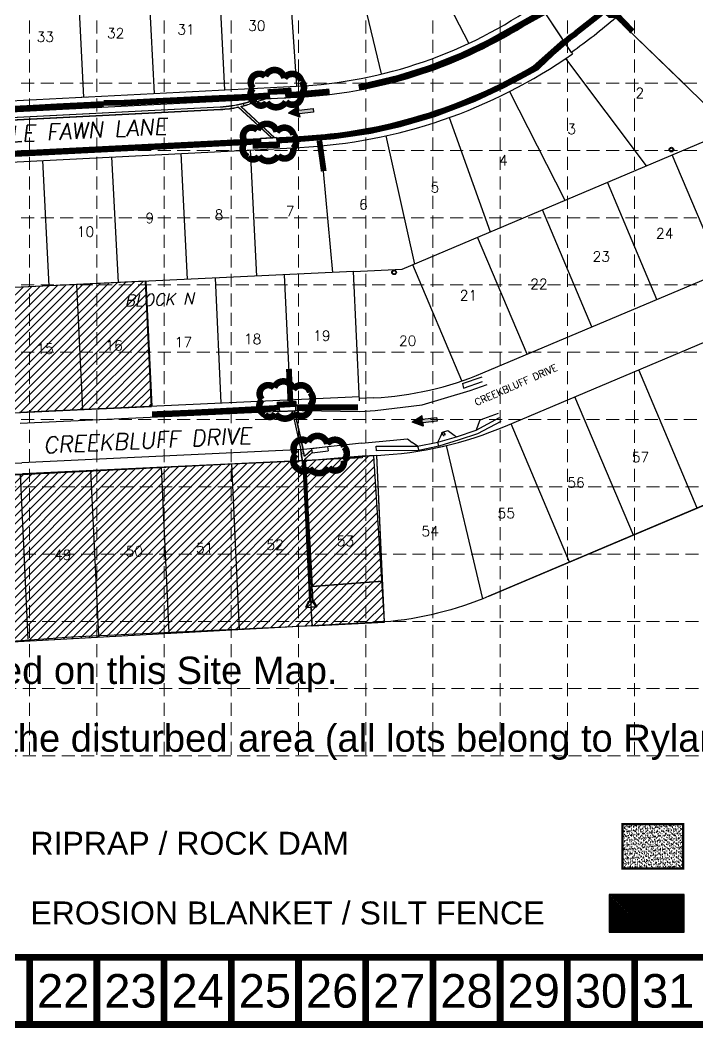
# Model space of a CAD drawing. Header units: inches. Extents: x 3477 to 7207, y 2621 to 4955.
# Drawn here: x 4752 to 5339, y 2621 to 3493 of the extents above; entities that cross this region are included whole.
import ezdxf
from ezdxf.enums import TextEntityAlignment as Align

# ---------------------------------------------------------------- set-up
doc = ezdxf.new("R2010")
doc.units = ezdxf.units.IN
doc.header["$MEASUREMENT"] = 0
doc.linetypes.add('HIDDEN', pattern=[0.375, 0.25, -0.125])
for name, color, linetype in [('ADJACENT', 7, 'Continuous'), ('adjoiners', 2, 'Continuous'), ('BASE', 7, 'Continuous'), ('BOC', 7, 'Continuous'), ('BOUNDARY', 7, 'Continuous'), ('ECB', 86, 'Continuous'), ('EX PVMT', 7, 'Continuous'), ('flow arrows', 1, 'Continuous'), ('GRID', 254, 'HIDDEN'), ('LEGEND', 7, 'Continuous'), ('LOT-NO', 250, 'Continuous'), ('LOTS', 150, 'Continuous'), ('P-WATER', 7, 'Continuous'), ('ROW-P', 1, 'Continuous'), ('silt fence', 200, 'Continuous'), ('sodded lot', 2, 'Continuous'), ('STORM', 5, 'Continuous'), ('TEXT', 4, 'Continuous')]:
    doc.layers.add(name, color=color, linetype=linetype)
doc.styles.add("L200'", font='ARIAL.TTF', dxfattribs={"height": 0.001968503937008})
doc.styles.add('legal', font='romand.shx', dxfattribs={"oblique": 15, "height": 5})
doc.styles.get("Standard").update_dxf_attribs({"font": 'ARIAL.TTF'})
doc.styles.add('TEXT100', font='simplex.shx', dxfattribs={"height": 8.8})
pattern_1 = [(45, (0, 0), (-3.535533905932737, 3.535533905932738), [])]

# ---------------------------------------------------------------- blocks, each defined once
blk = doc.blocks.new('lumin')
for p, q in [((-0.03247593846754171, 0.01875000818984063), (-0.05196151288691908, 0.03000001963812338)), ((0, 0.03750406878828016), (0, 0.06000000000062755)), ((0.03247066925393938, 0.01874694635921514), (0.05196152649006081, 0.02999999607277459)), ((-0.03247597248991951, -0.01874998854179921), (-0.05196154009900056, -0.02999997250731212)), ((0, -0.03750406878828016), (0, -0.06000000000051386)), ((0.03248120682548006, -0.01875306951990297), (0.05196149928377736, -0.03000004320631433))]:
    blk.add_line(p, q)
blk.add_circle((0, 0), 0.03750000000000001)
blk = doc.blocks.new('ip')
for radius in [0.05, 0.03750000000000001]:
    blk.add_circle((0, 0), radius)
blk = doc.blocks.new('TF')
for p, q in [((0.001246013401441814, -0.01988097191429006), (0.001246013401441814, 0.02011902808567356)), ((0.001246013401441814, 0.02011902808567356), (0.1612460134014668, 0.02011902808567356)), ((0.1612460134014668, 0.02011902808567356), (0.1612460134014668, 0.06011902808575087)), ((0.1612460134014668, 0.06011902808575087), (0.2812460134014714, 0.0001190280856917525)), ((0.1612460134014668, -0.05988097191425368), (0.2812460134014714, 0.0001190280856917525)), ((0.1612460134014668, -0.01988097191429006), (0.001246013401441814, -0.01988097191429006)), ((0.1612460134014668, -0.01988097191429006), (0.1612460134014668, -0.05988097191425368))]:
    blk.add_line(p, q)
for points in [[(0.001246013401441814, 0.02011902808567356), (0.001246013401441814, -0.01988097191429006), (0.1612460134014668, 0.02011902808567356), (0.1612460134014668, -0.01988097191429006)], [(0.1612460134014668, -0.05988097191425368), (0.1612460134014668, 0.06011902808575087), (0.2812460134014714, 0.0001190280856917525), (0.1612460134014668, 0.06011902808575087)]]:
    blk.add_solid(points)
blk = doc.blocks.new('arrow')
at = {"xscale": 192.0000000000001, "yscale": 192, "zscale": 192, "rotation": 89.54514789520785}
blk.add_blockref('TF', (-0.4058247577286238, -53.99771442406018), dxfattribs=at)
blk = doc.blocks.new('inlet protection')
at = {"layer": 'LEGEND', "color": 170, "ltscale": 100, "const_width": 9.480976857}
blk.add_lwpolyline([(38.02917008228094, 58.52356190376901, 0.5205670505517462), (38.02917008228094, 58.52356190376901, 0.7651954600696135), (16.58303194181174, 47.72733227750343, 0.4178788784126488), (16.45018155881208, 28.30237705626849, 0.6649002420699669), (40.95814324907765, 24.56110226935417, 0.744833174426672), (68.59977433324396, 22.24033073547483, 0.9756416855879776), (85.81920006688809, 40.02779717956447, 0.5205670505517462), (81.53153503040956, 61.4561512552887, 0.5205670505517462), (65.81009028645572, 60.02759261889643, 0.5402640007904789), (38.02917008228094, 58.52356190376901)], format="xyb", close=True, dxfattribs=at)

msp = doc.modelspace()

# ---------------------------------------------------------------- hatches: boundary and pattern name
at = {"layer": 'BASE'}
h = msp.add_hatch(dxfattribs=at)
h.set_pattern_fill('AR-SAND', color=30, scale=1.534989899402029, style=0)
h.set_pattern_definition([(37.49999999999999, (6572.254750974997, 2643.953501115549), (-0.0966941684276634, 2.957655023362946), [0, -2.333184647091084, 0, -2.609482828983449, 0, -2.494358586528298]), (7.499999999999999, (6572.254750974997, 2643.953501115549), (2.716589366782963, 4.331965704764831), [0, -1.258691717509663, 0, -2.10293616218078, 0, -0.805869697186065]), (327.5, (6570.366713398732, 2643.953501115549), (4.780176303093574, 0.00868659001941549), [0, -0.7674949497010144, 0, -2.762981818923652, 0, -3.607226263594768]), (317.5, (6570.366713398732, 2643.953501115549), (4.614373974342188, 1.347223127126042), [0, -0.3837474748505072, 0, -1.811288081294394, 0, -2.072236364192739])])
h.paths.add_polyline_path([(5325.891419960434, 2759.0777435707), (5325.891419960434, 2797.452491055751), (5273.339473928268, 2797.452491055751), (5273.339473928268, 2759.0777435707)])
at = {"layer": 'LEGEND'}
h = msp.add_hatch(dxfattribs=at)
h.set_pattern_fill('ANSI31', color=2, scale=153.3212498966771, style=0)
h.set_pattern_definition([(45, (5184.096238790838, 2622.978608461767), (-13.5518119377422, 13.5518119377422), [])])
h.paths.add_polyline_path([(5261.813134137738, 2736.594428737517), (5261.813134137738, 2734.657009055648), (5261.813134137738, 2703.935069633414), (5326.646480090258, 2703.935069633414), (5326.646480090258, 2736.594428737517)])
h = msp.add_hatch(dxfattribs=at)
h.set_pattern_fill('ANSI31', color=2, scale=7.666062494833854, style=0)
h.set_pattern_definition([(45, (5184.096238790838, 2622.978608461767), (-0.6775905968871101, 0.6775905968871099), [])])
h.paths.add_polyline_path([(5261.813134137738, 2736.594428737517), (5261.813134137738, 2734.657009055648), (5261.813134137738, 2703.935069633414), (5326.646480090258, 2703.935069633414), (5326.646480090258, 2736.594428737517)])
at = {"layer": 'sodded lot'}
h = msp.add_hatch(dxfattribs=at)
h.set_pattern_fill('ANSI31', color=256, scale=40, style=0)
h.set_pattern_definition(pattern_1)
h.paths.add_polyline_path([(4740.85099655864, 3261.660749337862), (4746.122065602982, 3153.492553436709), (4807.300656716068, 3156.431980613233), (4865.637977690838, 3159.068012093733), (4860.300985074906, 3267.308430964979)])
h = msp.add_hatch(dxfattribs=at)
h.set_pattern_fill('ANSI31', color=256, scale=40, style=0)
h.set_pattern_definition(pattern_1)
h.paths.add_polyline_path([(4648.039406358625, 3125.112698826777), (4578.6481776538, 2997.460685650894), (4667.456469946621, 2965.118712131504), (4723.337002728054, 2954.033958537536), (5067.218392872659, 2972.815264720424), (5057.913334438377, 3116.217368861035), (5000.19363951738, 3111.751559029022), (4928.993855372635, 3108.774350646519), (4832.173701292786, 3103.936393193871), (4747.54255936697, 3099.485734228639), (4713.655507323092, 3102.090789507022), (4690.195241248126, 3107.67305316791), (4662.266349923528, 3118.465427385564), (4648.895480175208, 3124.586531102581)])

# ---------------------------------------------------------------- linework, layer by layer
at = {"layer": 'adjoiners', "color": 253}
for p, q in [((5152.40363335373, 3187.940524899988), (5378.371027870024, 3283.545264403419)), ((5152.404001121104, 3187.940413611802), (5378.371395637383, 3283.545153115233)), ((5171.886177269487, 3141.8923926624), (5397.853571785781, 3237.497132165831)), ((5171.886545036847, 3141.892281374215), (5397.853939553155, 3237.497020877646)), ((5157.650126961656, 2994.712190106999), (5586.385866972945, 3176.106363489101)), ((5058.128671039747, 3166.50786152402), (5045.542489353516, 3165.917920373209)), ((5058.129038807107, 3166.507750235834), (5045.542857120876, 3165.917809085023)), ((5120.631454419767, 3125.068708125068), (5152.210470362756, 2992.456837796382)), ((5120.631822187133, 3125.068596836883), (5152.210838130122, 2992.456726508196))]:
    msp.add_line(p, q, dxfattribs=at)
at = {"layer": 'adjoiners', "color": 7}
for points in [[(5005.794987139405, 2969.105929106554), (4796.276868955978, 2959.32152726698), (4723.982180828261, 2953.940220975821), (4662.153332495545, 2965.672489703946), (4575.279890582759, 2997.74067704856), (4514.23369901926, 3039.194681353612), (4302.943974354581, 3180.255534516667), (4201.152906593055, 3290.833747901725), (4217.610400434216, 3389.580597690063), (4273.178100371912, 3445.113312601217), (4379.617623087233, 3537.407128282059), (4385.113987935292, 3575.983801323811), (4255.195142874843, 3597.101877122668), (4144.825224553908, 3706.915626011976), (4123.693851364689, 3875.860242292534), (4218.441113961977, 3985.768368659985), (4500.192812889567, 4124.209102070954), (4533.063826099609, 4173.484608971716)], [(5067.228035503636, 2972.51452563362), (5060.476043758434, 3116.565834365221), (5047.889862072218, 3115.97589321441), (4996.18279591415, 3111.740339820396)]]:
    msp.add_lwpolyline(points, dxfattribs=at)
msp.add_lwpolyline([(5045.6516086523, 3163.728222686884), (5040.398545871445, 3275.800422563257), (5082.412419024025, 3277.769702309534), (5367.6253404772, 3398.440682814987), (5267.39317208335, 3495.508356728948, -0.02709766053533093), (5229.053857153704, 3465.413763680851), (5132.156118900457, 3611.834953135815), (5065.33767501211, 3577.926245458583), (5013.472915255041, 3678.272533908398)], format="xyb", dxfattribs=at)
at = {"layer": 'adjoiners', "color": 253}
for points in [[(5325.393298943299, 3439.339389308351), (5267.39317208335, 3495.508356728948, -0.02709766053533093), (5229.053857153704, 3465.413763680851), (5195.939637059417, 3515.452325792661)], [(5584.12701901764, 3019.596056204887), (5521.860350861141, 3148.806664708266), (5157.656463367617, 2994.715328369714, -0.0804952258762411), (5066.978400173333, 2972.392937736086)]]:
    msp.add_lwpolyline(points, format="xyb", dxfattribs=at)
for points in [[(5359.224214485635, 3275.444422643243), (5316.362215087167, 3376.75126556899)], [(5359.224582253009, 3275.444311355057), (5316.362582854534, 3376.751154280803)], [(5303.045493155776, 3251.675719066012), (5260.183493757308, 3352.982561991759)], [(5303.045860923143, 3251.675607777826), (5260.183861524667, 3352.982450703573)], [(5246.866771825917, 3227.907015488782), (5204.004772427448, 3329.213858414528)], [(5246.867139593276, 3227.906904200596), (5204.005140194815, 3329.213747126342)], [(5190.688050496057, 3204.138311911551), (5147.826051097589, 3305.445154837298)], [(5190.688418263424, 3204.138200623364), (5147.826418864963, 3305.445043549112)], [(5134.241465951549, 3181.002718711643), (5091.647329767729, 3281.676451260067)], [(5134.241833718916, 3181.002607423457), (5091.647697535096, 3281.676339971881)], [(5337.992816310987, 3071.01353381855), (5287.338054415566, 3190.739026768)], [(5337.993184078354, 3071.013422530364), (5287.338422182933, 3190.738915479814)], [(5282.735057625883, 3047.634481119635), (5232.080295730462, 3167.359974069086)], [(5282.735425393257, 3047.634369831449), (5232.080663497836, 3167.3598627809)], [(5227.477298940779, 3024.25542842072), (5176.822537045358, 3143.980921370171)], [(5227.477666708146, 3024.255317132534), (5176.822904812725, 3143.980810081986)], [(5004.568853655655, 3003.237418420647), (5065.726041871865, 3007.773363028851)]]:
    msp.add_lwpolyline(points, dxfattribs=at)
for points in [[(5065.50185293956, 3007.756597714157), (5060.446791224225, 3116.528816367299), (5047.909508197365, 3115.949195989504), (5047.962391553723, 3114.463060032423), (4998.52305221172, 3112.141240244537), (5004.463734926059, 3003.468976534095)], [(5065.462947504609, 3007.612778839215), (5004.443092035523, 3003.163765913653), (5005.161387926259, 2990.427557842799), (5006.081431375009, 2990.427557842799), (5006.081431375009, 2989.784305475137), (5008.705048871154, 2985.739775671144), (5007.960079879704, 2985.254428909938), (5003.577122116178, 2985.134563734283), (5004.483769505925, 2969.064571698875), (5067.150811267587, 2972.339665687969), (5065.468052024626, 3007.517976330405)]]:
    msp.add_lwpolyline(points, close=True, dxfattribs=at)
for centre, radius, start, end in [((5045.251935919136, 3441.206222809127), 275, 272.683809075106, 292.9323020357352), ((5045.252303686502, 3441.206111520942), 275, 272.6838090751581, 292.9323020359678), ((5045.251935919136, 3441.206222809127), 325, 272.683809075106, 292.9323020357352), ((5045.252303686502, 3441.206111520942), 325, 272.6838090751581, 292.9323020359678)]:
    msp.add_arc(centre, radius, start, end, dxfattribs=at)
at = {"layer": 'BASE', "const_width": 5.820000000000221}
for points in [[(3479.561247940527, 2623.958426924006), (7204.361247940667, 2623.958426924006), (7204.361247940667, 4951.958426924095), (3479.561247940527, 4951.958426924095)], [(3537.761247940529, 2682.158426924009), (7146.161247940666, 2682.158426924009), (7146.161247940666, 4893.758426924092), (3537.761247940529, 4893.758426924092)]]:
    msp.add_lwpolyline(points, close=True, dxfattribs=at)
at = {"layer": 'BASE', "color": 30, "const_width": 1.918737374252536}
msp.add_lwpolyline([(5273.339473928268, 2759.0777435707), (5325.891419960434, 2759.0777435707), (5325.891419960434, 2797.452491055751), (5273.339473928268, 2797.452491055751)], close=True, dxfattribs=at)
at = {"layer": 'BASE', "const_width": 5.820000000000221}
for points in [[(4759.961247940575, 2623.958426924006), (4759.961247940575, 2682.158426924009)], [(4818.161247940578, 2623.958426924006), (4818.161247940578, 2682.158426924009)], [(4876.36124794058, 2623.958426924006), (4876.36124794058, 2682.158426924009)], [(4934.561247940582, 2623.958426924006), (4934.561247940582, 2682.158426924009)], [(4992.761247940584, 2623.958426924006), (4992.761247940584, 2682.158426924009)], [(5050.961247940586, 2623.958426924006), (5050.961247940586, 2682.158426924009)], [(5109.161247940589, 2623.958426924006), (5109.161247940589, 2682.158426924009)], [(5167.361247940591, 2623.958426924006), (5167.361247940591, 2682.158426924009)], [(5225.561247940593, 2623.958426924006), (5225.561247940593, 2682.158426924009)], [(5283.761247940595, 2623.958426924006), (5283.761247940595, 2682.158426924009)]]:
    msp.add_lwpolyline(points, dxfattribs=at)
at = {"layer": 'BOC'}
for p, q in [((5186.987325586015, 3487.929715862712), (5206.96187891264, 3498.793945621116)), ((5196.081053551236, 3453.408534907478), (5221.506795135814, 3476.471360023231)), ((4675.865943749792, 3410.558868744238), (4991.647130242163, 3426.632398458318)), ((4677.594334939502, 3376.602828576173), (4993.375521431873, 3392.676358290252)), ((4995.869578415193, 3155.58086204316), (4751.779986963178, 3144.13986285277)), ((4995.869578415201, 3155.58086204316), (5045.969000263969, 3154.529267800822)), ((5047.21040138579, 3127.217696220281), (4997.413398300188, 3121.615895719148)), ((4997.413398300196, 3121.615895719148), (4753.37189165585, 3110.17715036614))]:
    msp.add_line(p, q, dxfattribs=at)
for centre, radius, start, end in [((4971.0681819089, 3834.113082582925), 408, 272.8920553176578, 301.9523354860178), ((4971.0681819089, 3834.113082582925), 442, 272.8920553176578, 300.7302970570395), ((4744.380126340388, 3301.966483114462), 192, 234.6562279934591, 272.6843275622737)]:
    msp.add_arc(centre, radius, start, end, dxfattribs=at)
at = {"layer": 'BOUNDARY', "color": 7}
msp.add_lwpolyline([(5067.149102476498, 2972.3236391254), (5060.449110573514, 3116.529005656864), (5047.906474899319, 3115.949865994253), (5047.959912867642, 3114.466402452607), (4998.51688559461, 3112.151384959585), (5005.005347247323, 2990.80335070011), (5005.005347247323, 2990.46255018005), (5005.927334030202, 2990.490910888805), (5005.945649196277, 2989.806312837754), (5008.578894016566, 2985.736218446194), (5007.988021633311, 2985.382065019746), (5003.578946244241, 2985.170215586714), (5004.427579795178, 2969.021882796202), (5067.167179611541, 2972.188222001506)], close=True, dxfattribs=at)
at = {"layer": 'ECB', "color": 86, "const_width": 5}
for points in [[(5233.165200588919, 3482.028319319807), (5227.824246904886, 3478.352869280367), (5213.463014418507, 3465.903752200416)], [(4778.784562675115, 3418.503033000161), (4824.134712346917, 3420.720047667042)]]:
    msp.add_lwpolyline(points, dxfattribs=at)
at = {"layer": 'EX PVMT'}
for p, q in [((5134.645559931785, 3178.844641372546, 604.26736195), (5151.877722090569, 3184.546723473679)), ((5134.645559931785, 3178.844641372546, 604.26736195), (5135.619108946419, 3174.822395481949, 603.88757005)), ((5135.619108946419, 3174.822395481949, 603.88757005), (5152.135698965591, 3180.642396071573)), ((5117.266953075523, 3134.608962252708, 602.89749853), (5116.68238604725, 3134.271462733742, 602.89749853)), ((5117.266954096194, 3135.733962154657, 602.89749853), (5116.682386863613, 3136.071462498106, 602.89749853)), ((5118.24123225022, 3136.29658397261, 602.89749853), (5118.24123225022, 3136.97146190898, 602.89749853)), ((5118.24123225022, 3134.046339845313, 602.89749853), (5118.24123225022, 3133.371461908946, 602.89749853)), ((5119.215352327839, 3135.733870299738, 602.89749853), (5119.800078044922, 3136.071461791145, 602.89749853)), ((5119.215668454985, 3134.608869823364, 602.89749853), (5119.800077228734, 3134.271460612772, 602.89749853)), ((5060.331054887982, 3120.570732380702, 601.56876923), (5060.042511721789, 3124.470628597189, 601.60016836)), ((5095.93692758571, 3124.610348701978, 601.60016836), (5096.990885344145, 3120.883642775477, 602.81603257)), ((5114.320412483547, 3124.517949318423, 603.23464488), (5113.414154359802, 3128.145243779003, 601.60016836))]:
    msp.add_line(p, q, dxfattribs=at)
for points, elevation in [([(5045.969000263969, 3154.529267800822), (5059.185347501683, 3155.462737724962), (5099.937884421568, 3160.513303961898), (5141.363991399805, 3172.829885802092), (5156.145762480395, 3178.053356827984)], 600.87054962), ([(5165.55389128028, 3152.847077225022), (5149.632248316673, 3147.180201012464), (5148.31476956197, 3143.407868803201), (5146.652657541548, 3138.321945896006)], 604.31845074), ([(5146.652657541548, 3138.321945896006), (5166.751445034213, 3149.490270093017)], 604.09168831), ([(5168.072975236661, 3145.945409805066), (5147.752108418499, 3135.298672103953)], 604.68453234), ([(5060.042511721789, 3124.470628597189), (5095.93692758571, 3124.610348701978), (5113.414154359802, 3128.145243779003), (5129.635219718242, 3132.660458931733), (5146.652657541548, 3138.321945896006)], 601.60016836), ([(5147.752108418499, 3135.298672103953), (5131.891525672319, 3130.114689825939), (5114.320412483547, 3124.517949318423), (5096.990885344145, 3120.883642775477), (5060.331054887982, 3120.570732380702)], 604.37519671), ([(5113.414154359802, 3128.145243779003), (5115.802344689866, 3132.799368480429)], 602.97234861), ([(5115.802344689866, 3132.799368480429), (5117.500307633265, 3136.82715400852), (5122.119857960482, 3138.145805923145), (5126.364079756124, 3134.872791514124), (5129.635219718242, 3132.660458931733)], 603.07273647), ([(5047.21040138579, 3127.217696220281), (5087.273112063951, 3130.958668464369), (5091.150240361443, 3127.783698388143)], 601.21727577), ([(5095.93692758571, 3124.610348701978), (5091.150240361443, 3127.783698388143)], 602.39771571)]:
    msp.add_lwpolyline(points, dxfattribs=dict(at, elevation=elevation))
for centre, radius in [((5315.598640953736, 3381.280122040028, 614.03205616), 2), ((5315.598640953736, 3381.280122040028, 614.03205616), 1.5), ((5075.553441798504, 3275.071902146013, 604.24265255), 2), ((5075.553441798504, 3275.071902146013, 604.24265255), 1.5), ((5118.24123225022, 3135.171461908962, 602.89749853), 1.125)]:
    msp.add_circle(centre, radius, dxfattribs=at)
at = {"layer": 'GRID', "color": 252, "linetype": 'HIDDEN', "lineweight": 0, "ltscale": 45}
for p, q in [((4759.961247940575, 4893.758426924092), (4759.961247940575, 2856.501378301864)), ((4818.161247940578, 4893.758426924092), (4818.161247940578, 2856.501378301864)), ((4876.36124794058, 4893.758426924092), (4876.361247940579, 2856.501378301864)), ((4934.561247940582, 4893.758426924092), (4934.561247940582, 2856.501378301864)), ((4992.761247940584, 4893.758426924092), (4992.761247940583, 2856.501378301864)), ((5050.961247940586, 4893.758426924092), (5050.961247940586, 2856.501378301864)), ((5109.161247940589, 4893.758426924092), (5109.161247940589, 2856.501378301864)), ((5167.361247940591, 4893.758426924092), (5167.361247940591, 2856.501378301864)), ((5225.561247940593, 4893.758426924092), (5225.561247940593, 2856.501378301864)), ((5283.761247940595, 4893.758426924092), (5283.761247940595, 2856.501378301864)), ((3537.761247940529, 3438.758426924037), (7146.161247940666, 3438.758426924037)), ((3537.761247940529, 3380.558426924035), (7146.161247940666, 3380.558426924035)), ((3537.761247940529, 3322.358426924033), (7146.161247940666, 3322.358426924033)), ((3537.761247940529, 3264.158426924031), (7146.161247940666, 3264.158426924031)), ((3537.761247940529, 3205.958426924029), (7146.161247940666, 3205.958426924029)), ((3537.761247940529, 3147.758426924026), (7146.161247940666, 3147.758426924026)), ((3539.066152736396, 3089.301378301873), (7147.466152736532, 3089.301378301873)), ((3539.066152736396, 3031.101378301871), (7147.466152736532, 3031.101378301871)), ((3539.066152736396, 2972.901378301868), (7147.466152736532, 2972.901378301868)), ((3539.066152736396, 2914.701378301866), (7147.466152736532, 2914.701378301866)), ((3539.066152736396, 2856.501378301864), (7147.466152736532, 2856.501378301864))]:
    msp.add_line(p, q, dxfattribs=at)
at = {"layer": 'LEGEND', "color": 84, "const_width": 23.04720000000087}
msp.add_lwpolyline([(4630.2237892671, 2720.598295759016), (4744.798771695037, 2720.600139438309)], dxfattribs=at)
at = {"layer": 'LEGEND', "color": 2}
msp.add_lwpolyline([(5261.813134137738, 2734.657009055648), (5261.813134137738, 2703.935069633414), (5326.646480090258, 2703.935069633414), (5326.646480090258, 2736.594428737517), (5261.813134137738, 2736.594428737517)], close=True, dxfattribs=at)
at = {"layer": 'LOTS', "color": 7}
for p, q in [((5140.31331784925, 3473.330116539387), (5081.867034190182, 3586.318952597348)), ((5064.763771257043, 3446.780744767058), (5035.87905748513, 3565.759324564635)), ((4983.669630001554, 3544.188608724929), (4991.164197409737, 3436.120115564101)), ((4801.287848810047, 3534.305843690638), (4806.763348943532, 3426.733956274353)), ((4862.198816836615, 3537.606440828604), (4867.684479833268, 3429.834893408855)), ((4923.109784863183, 3540.90703796657), (4928.605610723047, 3432.93583054336)), ((5224.052051620965, 3460.157017854986), (5293.868315479522, 3367.234302216783)), ((5175.578027410018, 3431.594184082704), (5223.497559794043, 3337.461078604716)), ((5123.239766940838, 3409.034926253597), (5158.753885867998, 3310.068621859154)), ((5068.476577639216, 3393.248933374808), (5093.080039670749, 3282.282617726491)), ((4896.719946613957, 3269.063059243308), (4891.176895140336, 3377.962062900943)), ((4956.654145119777, 3271.872302818598), (4951.09883499729, 3381.012140366021)), ((5012.050973454301, 3384.477659170895), (5022.112278921217, 3274.940465010077)), ((4776.851549602317, 3263.444572092728), (4771.333015426433, 3371.861907970787)), ((4836.785748108137, 3266.253815668018), (4831.254955283373, 3374.911985435865)), ((5040.392209465492, 3275.79728430054), (4740.741195002578, 3261.752002838617)), ((4980.458010959672, 3272.98804072525), (4985.538059758321, 3164.607031760564)), ((4800.655415442212, 3264.56030999938), (4805.735464240868, 3156.179301034696)), ((4860.589613948032, 3267.369553574671), (4865.669662746688, 3158.988544609985)), ((4920.523812453852, 3270.178797149961), (4925.603861252515, 3161.797788185275))]:
    msp.add_line(p, q, dxfattribs=at)
for points in [[(4873.745019765403, 3106.308865330207), (4880.454858591656, 2963.156873921557)], [(4934.678121579542, 3109.164929631747), (4941.387960405795, 2966.012938223097)], [(4997.609030010688, 3112.114635385803), (5004.318868836941, 2968.962643977153)], [(4751.818883698586, 3100.593889938134), (4758.53141282648, 2957.442024629654)], [(4812.81191795112, 3103.452801028661), (4819.521756777373, 2960.300809620011)]]:
    msp.add_lwpolyline(points, dxfattribs=at)
at = {"layer": 'P-WATER'}
msp.add_line((4804.53834636692, 3426.733033265338), (4809.03370809336, 3426.937295225647), dxfattribs=at)
at = {"layer": 'ROW-P', "color": 7}
for p, q in [((4675.383010917365, 3420.046585850022), (4991.164197409737, 3436.120115564101)), ((4678.077267771929, 3367.11511147039), (4993.8584542643, 3383.188641184469)), ((5045.472258264148, 3167.416275335855), (4751.335190063764, 3153.629444282858)), ((5047.953756755647, 3114.47439998905), (4753.816688555264, 3100.687568936052))]:
    msp.add_line(p, q, dxfattribs=at)
for points in [[(5229.050266249207, 3465.416407556123), (5229.878074697663, 3464.165514605999)], [(5047.883525666264, 3115.972754951695), (5047.953756755647, 3114.47439998905)]]:
    msp.add_lwpolyline(points, dxfattribs=at)
for centre, radius, start, end in [((4971.088089416262, 3834.114085226751), 398.5, 272.8877374971312, 305.1705289949119), ((4971.050513207643, 3834.112191051579), 451.5, 272.8955818281063, 304.9779737754113), ((4744.380164087932, 3301.966484885979), 201.5, 234.6455004121759, 272.6842225938575)]:
    msp.add_arc(centre, radius, start, end, dxfattribs=at)
at = {"layer": 'silt fence', "color": 84, "const_width": 5}
for points in [[(5044.925557541574, 3435.389978281619), (5044.925557541574, 3435.389978281619), (5049.166466659743, 3436.245599311289), (5078.563220671094, 3443.234264839371), (5106.506001750648, 3451.96547896413), (5127.115496123188, 3460.176100347598), (5133.739966066976, 3462.749577333598), (5157.539036694448, 3474.146408047975), (5205.371307924463, 3500.901213706203)], [(5258.263762003684, 3502.899708173785), (5253.774020540186, 3498.535901024044), (5232.946820334306, 3482.217170816964)], [(5281.88647807893, 3483.626095796419), (5268.405127329359, 3497.734607215294), (5262.526990485392, 3497.734607215294), (5257.016228102708, 3502.505575645163)], [(5213.409576450184, 3465.953256906594), (5198.760432197814, 3452.042673321586), (5182.386382795114, 3443.238757512304), (5169.448443684349, 3436.543014259444), (5144.975454288789, 3425.020104356559), (5110.378608072897, 3411.83912516892), (5080.527968541413, 3403.175426250565), (5054.711201361322, 3397.332466250422), (5022.641940632144, 3392.698393545666), (4983.513406594044, 3389.676172463734), (4974.011300072336, 3389.124312993603)], [(4824.003715931627, 3421.791316997489), (4839.833811513708, 3421.791316997489), (4868.625331935771, 3423.29650460319), (4916.523709674977, 3425.605550822061), (4947.754109349771, 3426.992603877338), (4967.430627839785, 3428.299249460973)], [(4966.048738641053, 3431.074117619847), (4986.74986173978, 3432.495593648875)], [(4981.550285269157, 3428.836436657476), (4987.177722532942, 3428.836436657476), (4991.348158581153, 3429.134118891236), (5019.686661450534, 3431.704018799672)], [(4714.67045262226, 3414.686183188819), (4733.871041273102, 3416.146108536453), (4751.522404904594, 3416.979948632791), (4766.881331268305, 3417.766934131289), (4778.794454187206, 3418.467745613391)], [(4959.884673623084, 3388.536517826936), (4949.975494352315, 3387.833647676982), (4848.928686598992, 3382.677594620562), (4759.370830452521, 3378.142571136656), (4674.69565211967, 3373.896733616431), (4660.300830808847, 3372.065486007433), (4643.576055893667, 3367.179016074694), (4629.820718193907, 3361.870047217652), (4614.189656232527, 3353.438147474921), (4600.605886016325, 3343.707541099713), (4587.848162850212, 3331.606884831519), (4562.269043214968, 3297.105573651497)], [(4976.737244758478, 3385.399659655156), (4953.083108586055, 3384.612162333159)], [(5010.864052403434, 3389.160413611043), (5014.631898620486, 3362.604076044819)], [(4985.752042234948, 3163.67292026012), (4984.475508219017, 3191.492335856386)], [(4976.017928181624, 3157.846600210612), (4963.361249191701, 3157.050743104804), (4902.405692014981, 3153.764011638756), (4865.974213599338, 3152.208007620382)], [(4973.988621003868, 3160.432685115463), (4991.137487887419, 3161.448461404798)], [(4991.262943469083, 3158.195777575267), (5044.365499612344, 3158.195777575267)]]:
    msp.add_lwpolyline(points, dxfattribs=at)
at = {"layer": 'sodded lot'}
for points in [[(4740.85099655864, 3261.660749337862), (4746.122065602982, 3153.492553436709), (4807.300656716068, 3156.431980613233), (4865.637977690838, 3159.068012093733), (4860.300985074906, 3267.308430964979)], [(4648.039406358625, 3125.112698826777), (4578.6481776538, 2997.460685650894), (4667.456469946621, 2965.118712131504), (4723.337002728054, 2954.033958537536), (5067.218392872659, 2972.815264720424), (5057.913334438377, 3116.217368861035), (5000.19363951738, 3111.751559029022), (4928.993855372635, 3108.774350646519), (4832.173701292786, 3103.936393193871), (4747.54255936697, 3099.485734228639), (4713.655507323092, 3102.090789507022), (4690.195241248126, 3107.67305316791), (4662.266349923528, 3118.465427385564), (4648.895480175208, 3124.586531102581)]]:
    msp.add_lwpolyline(points, close=True, dxfattribs=at)
at = {"layer": 'STORM'}
for p, q in [((4967.541185482754, 3428.263447750237), (4949.384832909265, 3422.627435343647)), ((4981.490263599226, 3429.619936483277), (4967.508364706322, 3428.908245993383)), ((4967.508364706329, 3428.908245993383), (4967.686287328797, 3425.4127712702)), ((4981.490263599218, 3429.619936483274), (4981.668186221694, 3426.124461760094)), ((4944.943678991905, 3421.516681429879), (4945.55843911579, 3419.155395765228)), ((4967.551154362765, 3428.067598747897), (4949.441160449656, 3422.445976785863)), ((4967.643497672361, 3426.253418515684), (4949.962931350135, 3420.76509751375)), ((4967.65346655238, 3426.057569513345), (4950.019258890527, 3420.583638955965)), ((4967.686287328797, 3425.4127712702), (4981.668186221694, 3426.124461760094)), ((4725.440457712699, 3408.296065235602), (4925.077456765779, 3418.457757488243)), ((4725.564495198079, 3405.859220000012), (4925.20149425116, 3416.020912252653)), ((4725.598699018869, 3408.083835037826), (4925.088640473477, 3418.238041934214)), ((4725.700369088852, 3406.086420910293), (4925.190310543461, 3416.240627806681)), ((4969.321167124923, 3391.451971293039), (4940.608161054843, 3417.998508490145)), ((4969.586442219683, 3391.465474019932), (4940.638245082067, 3418.229456524138)), ((4972.043727308039, 3391.590551911121), (4942.733839915723, 3418.68893422622)), ((4972.309002402799, 3391.604054638007), (4943.152725028398, 3418.560417199255)), ((4973.811205955164, 3391.680518070521), (4959.82930706226, 3390.968827580629)), ((4959.82930706226, 3390.968827580626), (4960.007229684736, 3387.473352857446)), ((4960.007229684736, 3387.473352857446), (4973.989128577632, 3388.185043347326)), ((4973.811205955157, 3391.680518070517), (4973.989128577632, 3388.185043347337)), ((4990.094840660706, 3158.814030416054), (4976.110194342684, 3158.158540248488)), ((4976.110194342684, 3158.158540248488), (4976.27406688458, 3154.662378668984)), ((4990.094840660706, 3158.814030416065), (4990.258713202602, 3155.317868836558)), ((4976.27406688458, 3154.662378668984), (4990.258713202602, 3155.317868836558)), ((4987.176275300895, 3155.17338840489), (4994.676454055225, 3121.277002560869)), ((4987.368873379513, 3155.18241588717), (4994.861967014447, 3121.318050605396)), ((4989.152939791966, 3155.26603888092), (4996.58040284727, 3121.698285123121)), ((4989.345537870569, 3155.2750663632), (4996.765915806493, 3121.739333167649)), ((5018.019651070324, 3123.933949215174), (5004.1074013982, 3122.368922359016)), ((5018.019651070324, 3123.933949215182), (5018.410907784368, 3120.455886797154)), ((4995.412466546055, 3118.012858665335), (4997.378722732064, 3118.378695529228)), ((5004.220805255951, 3121.360822864513), (4997.86488782896, 3115.541453610363)), ((5004.194532164067, 3121.594376565175), (4998.023714114192, 3115.944481133879)), ((5004.464177054404, 3119.197378058466), (4998.17209924075, 3113.436459262056)), ((5004.490450146288, 3118.963824357799), (4998.400612238467, 3113.388072959109)), ((5004.1074013982, 3122.368922359016), (5004.49865811225, 3118.890859940987)), ((5004.498658112243, 3118.890859940987), (5018.41090778436, 3120.455886797146)), ((5002.414232719755, 3009.597368618838), (4997.609030010593, 3112.114635385798)), ((4996.745870676074, 3104.708514185597), (5002.317203429593, 2990.300002612596)), ((4996.965610287072, 3104.719214809835), (5002.536943040599, 2990.310703236835)), ((4998.963243114318, 3104.816493212), (5004.534575867867, 2990.407981639001)), ((4999.182982725317, 3104.827193836239), (5004.754315478858, 2990.418682263239)), ((4999.030089483887, 2985.299201135907), (5001.229324955166, 2989.576232428195)), ((4999.625933876152, 2984.992819902456), (4999.030089483887, 2985.299201135907)), ((4999.625933876152, 2984.992819902456), (5002.002058635037, 2989.613862115014)), ((4999.625933876152, 2984.992819902456), (5007.984882316145, 2985.399874260458)), ((5001.178552718076, 2990.244553923363), (5005.892966190368, 2990.474130952472)), ((5001.196736690443, 2990.24543942532), (5005.911150162734, 2990.475016454429)), ((5001.229324955166, 2989.576232428195), (5001.196736690443, 2990.24543942532)), ((5001.229324955173, 2989.576232428195), (5005.943738427457, 2989.805809457304)), ((5005.551576253834, 2990.457506342039), (5001.55631059935, 2990.262949537709)), ((5007.984882316137, 2985.399874260465), (5005.171004747586, 2989.768179770484)), ((5005.943738427457, 2989.805809457304), (5005.911150162741, 2990.475016454422)), ((5008.548138443686, 2985.762700024131), (5005.943738427457, 2989.805809457297)), ((5007.984882316145, 2985.399874260458), (5008.548138443686, 2985.762700024131))]:
    msp.add_line(p, q, dxfattribs=at)
for centre, radius, start, end in [((4920.055972009279, 3517.110041247111), 98.78, 272.9138888888908, 284.5929847284121), ((4920.055972009279, 3517.110041247111), 99, 272.9138888888908, 284.5929847284121), ((4920.055972009279, 3517.110041247111), 98.93, 284.5929847284121, 287.2451503581756), ((4920.055972009279, 3517.110041247111), 99.12, 284.5929847284121, 287.2451503581756), ((4920.055972009279, 3517.110041247111), 100.88, 284.5929847284121, 287.2451503581756), ((4920.055972009279, 3517.110041247111), 101.07, 284.5929847284121, 287.2451503581756), ((4920.055972009279, 3517.110041247111), 101, 272.9138888888908, 281.7583764379975), ((4920.055972009279, 3517.110041247111), 101.22, 272.9138888888908, 281.7150641458653), ((4920.055972009279, 3517.110041247111), 101, 282.975438732197, 284.5929847284121), ((4920.055972009279, 3517.110041247111), 101.22, 283.1901614870994, 284.5929847284121), ((4898.082785338629, 3099.903933902644), 98.93, 10.53979657691161, 12.47668625528031), ((4898.082785338629, 3099.903933902644), 99.12, 10.53979657691161, 12.47668625528031), ((4898.082785338629, 3099.903933902644), 98.78, 2.787920942810813, 10.53979657691161), ((4898.082785338629, 3099.903933902644), 99, 2.787920942810813, 10.53979657691161), ((4898.082785338629, 3099.903933902644), 100.88, 10.53979657691161, 12.47668625528031), ((4898.082785338629, 3099.903933902644), 101.07, 10.53979657691161, 12.47668625528031), ((4898.082785338629, 3099.903933902644), 101, 8.906758774309289, 10.53979657691161), ((4898.082785338629, 3099.903933902644), 101.22, 9.118223289949714, 10.53979657691161), ((4898.082785338629, 3099.903933902644), 101, 2.787920942810813, 7.6999545660881), ((4898.082785338629, 3099.903933902644), 101.22, 2.787920942810813, 7.655481317448925)]:
    msp.add_arc(centre, radius, start, end, dxfattribs=at)

# ---------------------------------------------------------------- block references
at = {"xscale": 0.4020336858430095, "yscale": 0.4020336858426833, "zscale": 0.40203368584298, "rotation": 97.07610520325429}
for p in [(4984.067156930136, 3412.855081274623), (5091.101178441749, 3145.319548336215)]:
    msp.add_blockref('arrow', p, dxfattribs=at)
at = {"layer": 'EX PVMT'}
for name, p, xscale, yscale, zscale in [('ip', (5315.598640953736, 3381.280122040028, 614.03205616), 40, 40, 40), ('ip', (5075.553441798504, 3275.071902146013, 604.24265255), 40, 40, 40), ('lumin', (5118.24123225022, 3135.171461908962, 602.89749853), 30, 30, 30)]:
    msp.add_blockref(name, p, dxfattribs=dict(at, xscale=xscale, yscale=yscale, zscale=zscale))
at = {"layer": 'flow arrows', "color": 1, "xscale": 0.5999999999996414, "zscale": 0.6, "rotation": 178.8549182329282}
for p, yscale in [((5005.41310484535, 3457.397443674236), 0.5999999999996248), ((4998.675110552887, 3410.823821801435), 0.5999999999996248), ((5013.107101122909, 3187.856473048779), 0.5999999999996461), ((5042.519114698501, 3140.677088925274), 0.5999999999996446)]:
    msp.add_blockref('inlet protection', p, dxfattribs=dict(at, yscale=yscale))

# ---------------------------------------------------------------- texts
at = {"layer": 'ADJACENT', "style": 'TEXT100'}
for s, p in [('20', (5079.747268906474, 3211.402046393248)), ('57', (5281.298626215415, 3110.622357653043))]:
    msp.add_text(s, height=8.8, dxfattribs=at).set_placement(p)
at = {"layer": 'adjoiners', "color": 253, "style": 'TEXT100'}
for s, p in [('24', (5302.285303063894, 3304.435951057601)), ('23', (5247.390873257085, 3284.327323974193)), ('22', (5193.411347236586, 3260.562581764571)), ('21', (5132.406055436193, 3250.754790389717)), ('20', (5079.747636673841, 3211.401935105062)), ('57', (5281.298993982782, 3110.622246364856)), ('56', (5225.489657121478, 3088.685562591309)), ('55', (5165.105781719423, 3062.178734473511)), ('54', (5099.232463990338, 3046.64024998842))]:
    msp.add_text(s, height=8.8, dxfattribs=at).set_placement(p)
msp.add_text('CREEKBLUFF DRIVE', height=6, rotation=23.68859923849084, dxfattribs=at).set_placement((5146.941176836866, 3159.381567361564))
at = {"layer": 'BASE', "color": 7, "style": "L200'"}
for s, p in [('Location of concrete washout will be determined in the field and will be reflected on this Site Map.', (3608.081094548928, 2918.742275318579)), ('Stabilization practices are expected to be used at all disturbed areas; lots are the disturbed area (all lots belong to Ryland).', (3608.048021125815, 2860.058553384254))]:
    msp.add_text(s, height=23.60267910832354, dxfattribs=at).set_placement(p)
at = {"layer": 'BASE'}
for s, p in [('22', (4789.061247940576, 2653.058426924008)), ('23', (4847.261247940579, 2653.058426924008)), ('24', (4905.461247940581, 2653.058426924008)), ('25', (4963.661247940583, 2653.058426924008)), ('26', (5021.861247940586, 2653.058426924008)), ('27', (5080.061247940587, 2653.058426924008)), ('28', (5138.26124794059, 2653.058426924008)), ('29', (5196.461247940591, 2653.058426924008)), ('30', (5254.661247940594, 2653.058426924008)), ('31', (5312.861247940597, 2653.058426924008))]:
    msp.add_text(s, height=29.1000000000011, dxfattribs=at).set_placement(p, align=Align.MIDDLE_CENTER)
at = {"layer": 'LEGEND', "style": "L200'"}
for s, p in [('RIPRAP / ROCK DAM', (4760.707276163984, 2770.920687179556)), ('EROSION BLANKET / SILT FENCE', (4760.633533432469, 2710.589793433649))]:
    msp.add_text(s, height=19.84567102497471, dxfattribs=at).set_placement(p)
at = {"layer": 'LOT-NO', "style": 'TEXT100'}
for s, p in [('31', (4895.399673064036, 3485.321050686848)), ('30', (4956.637305749377, 3488.53789819974)), ('33', (4773.567574147703, 3478.919516414378)), ('32', (4834.483623605862, 3482.120283550613)), ('2', (5288.231551712277, 3430.333520772569)), ('3', (5229.248988576132, 3399.111645689799)), ('4', (5170.267310003226, 3372.039702700043)), ('5', (5110.887567529702, 3348.658774803512)), ('7', (4985.47905812315, 3328.075641841398)), ('6', (5048.929967421369, 3333.737418820568)), ('9', (4863.984386286451, 3322.047730812033)), ('8', (4923.912455467842, 3324.977391332218)), ('10', (4808.396845270807, 3310.302124132769)), ('17', (4893.096737600266, 3214.583670879973)), ('18', (4953.030936106094, 3217.392914455263)), ('19', (5012.965134611906, 3220.202158030553)), ('15', (4773.237129301044, 3208.991260345492)), ('16', (4833.162539094454, 3211.774427304683)), ('53', (5033.407715691654, 3042.499620309849)), ('50', (4850.629001505135, 3033.49212038013)), ('51', (4911.562103319375, 3036.348184681674)), ('52', (4972.495205133629, 3039.204248983219)), ('49', (4788.667701858605, 3030.587862255585))]:
    msp.add_text(s, height=8.8, dxfattribs=at).set_placement(p, align=Align.MIDDLE_CENTER)
at = {"layer": 'LOT-NO', "style": 'legal', "oblique": 15}
msp.add_text('BLOCK N', height=10, rotation=1.906666666671199, dxfattribs=at).set_placement((4842.070564424452, 3245.516158507051))
at = {"layer": 'TEXT', "color": 7, "style": 'TEXT100', "oblique": 10}
for s, rotation, p in [('LITTLE FAWN LANE', 2.913888888888889, (4709.414111937091, 3385.95925900313)), ('CREEKBLUFF DRIVE', 2.683611111111111, (4772.242020224327, 3118.369434144547))]:
    msp.add_text(s, height=14, rotation=rotation, dxfattribs=at).set_placement(p)

doc.saveas('drawing.dxf')
